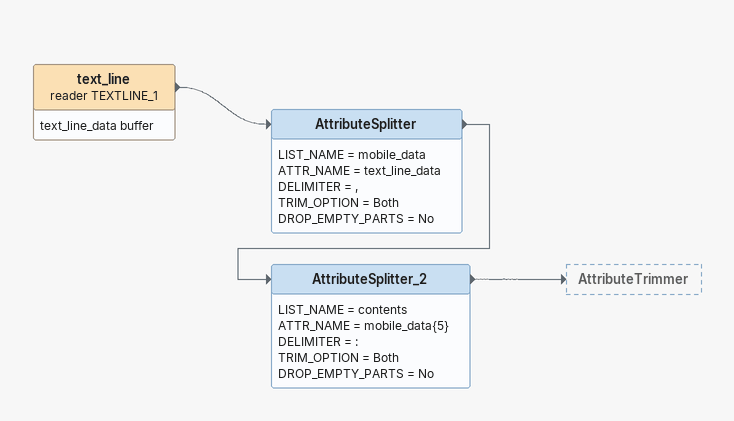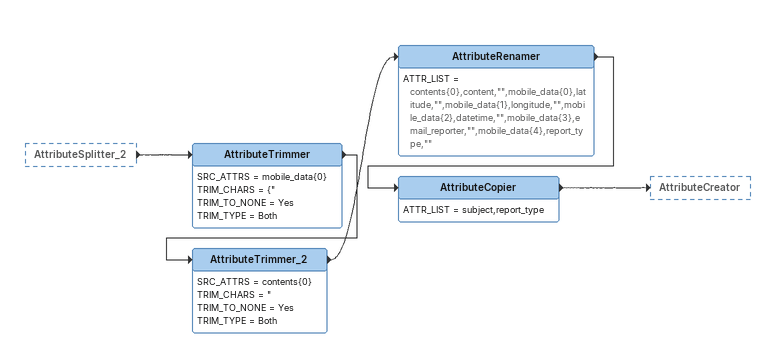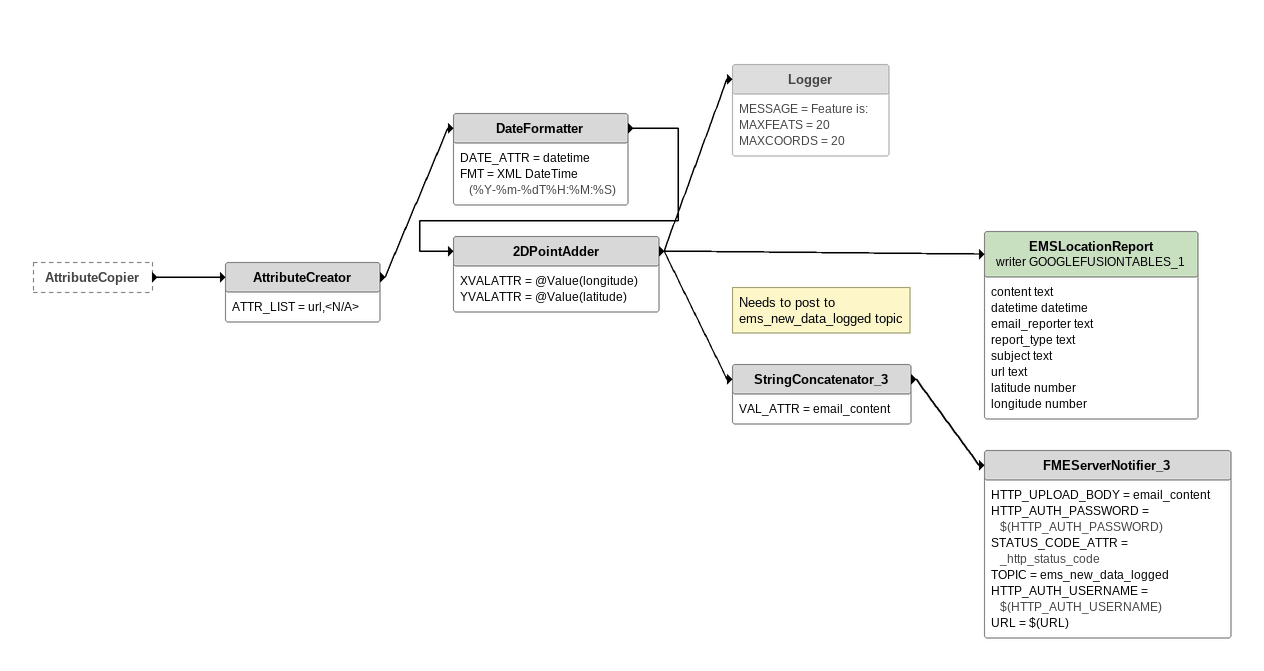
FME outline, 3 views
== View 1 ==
text_line (reader TEXTLINE_1)
    attributes: text_line_data buffer
    -> AttributeSplitter
AttributeSplitter
    LIST_NAME = mobile_data
    ATTR_NAME = text_line_data
    DELIMITER = ,
    TRIM_OPTION = Both
    DROP_EMPTY_PARTS = No
    -> AttributeSplitter_2
AttributeSplitter_2
    LIST_NAME = contents
    ATTR_NAME = mobile_data{5}
    DELIMITER = :
    TRIM_OPTION = Both
    DROP_EMPTY_PARTS = No
    -> AttributeTrimmer

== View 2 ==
AttributeSplitter_2 [outside]
    -> AttributeTrimmer
AttributeTrimmer
    SRC_ATTRS = mobile_data{0}
    TRIM_CHARS = {"
    TRIM_TO_NONE = Yes
    TRIM_TYPE = Both
    -> AttributeTrimmer_2
AttributeTrimmer_2
    SRC_ATTRS = contents{0}
    TRIM_CHARS = "
    TRIM_TO_NONE = Yes
    TRIM_TYPE = Both
    -> AttributeRenamer
AttributeRenamer
    ATTR_LIST = contents{0},content,"",mobile_data{0},latitude,"",mobile_data{1},longitude,"",mobile_data{2},datetime,"",mobile_data{3},email_reporter,"",mobile_data{4},report_type,""
    -> AttributeCopier
AttributeCopier
    ATTR_LIST = subject,report_type
    -> AttributeCreator

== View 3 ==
AttributeCopier [outside]
    -> AttributeCreator
AttributeCreator
    ATTR_LIST = url,<N/A>
    -> DateFormatter
DateFormatter
    DATE_ATTR = datetime
    FMT = XML DateTime (%Y-%m-%dT%H:%M:%S)
    -> 2DPointAdder
2DPointAdder
    XVALATTR = @Value(longitude)
    YVALATTR = @Value(latitude)
    -> Logger
    -> StringConcatenator_3
    -> EMSLocationReport (writer GOOGLEFUSIONTABLES_1)
Logger [off]
    MESSAGE = Feature is:
    MAXFEATS = 20
    MAXCOORDS = 20
EMSLocationReport (writer GOOGLEFUSIONTABLES_1)
    attributes: content text, datetime datetime, email_reporter text, report_type text, subject text, url text, latitude number, longitude number
StringConcatenator_3
    VAL_ATTR = email_content
    -> FMEServerNotifier_3
Note: Needs to post to ems_new_data_logged topic
FMEServerNotifier_3
    HTTP_UPLOAD_BODY = email_content
    HTTP_AUTH_PASSWORD = $(HTTP_AUTH_PASSWORD)
    STATUS_CODE_ATTR = _http_status_code
    TOPIC = ems_new_data_logged
    HTTP_AUTH_USERNAME = $(HTTP_AUTH_USERNAME)
    URL = $(URL)
